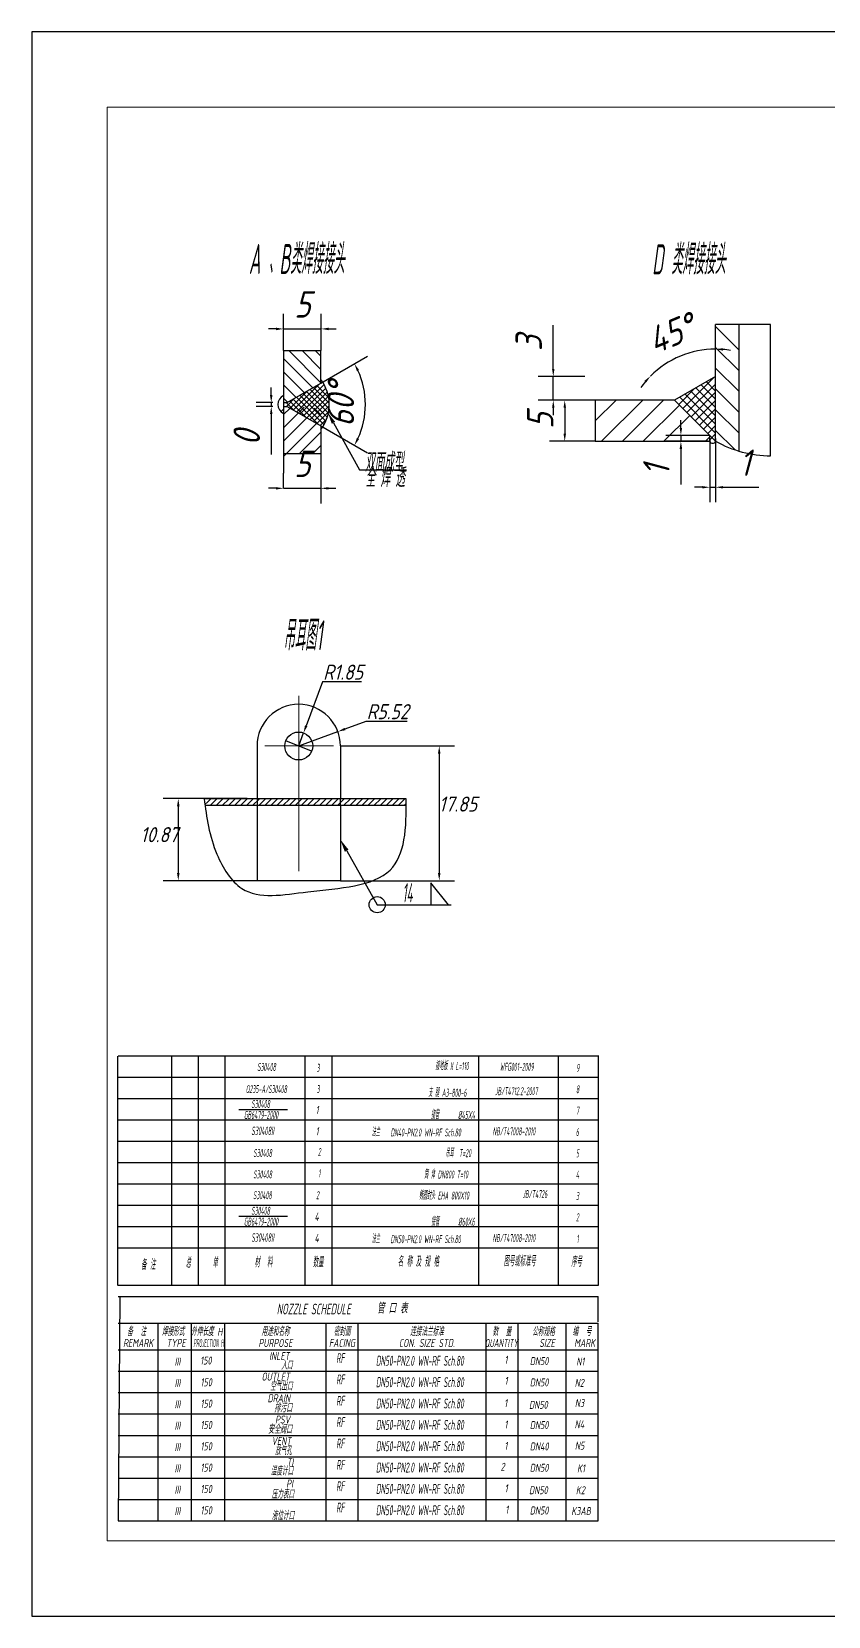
# Model space of a CAD drawing. Header units: millimetres. Extents: x 148 to 774, y 100 to 310.
# Drawn here: x 476.8 to 582.4, y 99.6 to 309.6 of the extents above; entities that cross this region are included whole.
import ezdxf
from ezdxf.enums import TextEntityAlignment as Align

# ---------------------------------------------------------------- set-up
doc = ezdxf.new("R2010")
doc.units = ezdxf.units.MM
doc.linetypes.add('CENTER', pattern=[50.8, 31.75, -6.35, 6.35, -6.35])
doc.layers.add('DIM', color=6, linetype='Continuous')
for name, color, linetype, lineweight in [('中心线', 1, 'CENTER', 15), ('文字', 3, 'Continuous', 15), ('粗实线', 2, 'Continuous', 30), ('设备', 130, 'Continuous', 30)]:
    doc.layers.add(name, color=color, linetype=linetype, lineweight=lineweight)
doc.styles.add('工程字', font='gbeitc.shx', dxfattribs={"height": 3.5, "bigfont": 'gbcbig.shx'})
doc.styles.add('机械', font='gbeitc.shx', dxfattribs={"bigfont": 'gbcbig.shx'})
doc.dimstyles.new('机械1', dxfattribs={"dimtxt": 3.5, "dimasz": 3, "dimexe": 2, "dimexo": 0, "dimgap": 0.3, "dimtad": 2, "dimtih": 1, "dimtoh": 1, "dimdsep": 46, "dimtxsty": '机械', "dimcen": 0, "dimclrd": 256, "dimclre": 256, "dimclrt": 256, "dimazin": 2, "dimtfac": 1, "dimtmove": 0, "dimatfit": 3, "dimfxl": 1, "dimlwd": -1, "dimlwe": -1, "dimarcsym": 0})
doc.dimstyles.new('机械标注', dxfattribs={"dimtxt": 3.5, "dimasz": 3, "dimexe": 2, "dimexo": 0, "dimgap": 1.5, "dimtad": 1, "dimdec": 0, "dimdsep": 46, "dimtxsty": '工程字', "dimcen": 2.5, "dimadec": 0, "dimazin": 0, "dimtfac": 1, "dimtdec": 0, "dimtmove": 0, "dimatfit": 3, "dimfxl": 1, "dimarcsym": 0})

# ---------------------------------------------------------------- blocks, each defined once
blk = doc.blocks.new('*D14')
at = {"layer": 'Defpoints', "color": 0, "transparency": 16777216}
for p in [(567.44, 270.79), (564.28, 267.11), (557.56, 265.21), (562.01, 260.75), (567.45, 255.31)]:
    blk.add_point(p, dxfattribs=at)
at = {"layer": 'DIM', "color": 0, "lineweight": -2, "transparency": 16777216}
for start, end in [(90.0474, 134.9745), (80.6609, 85.3542), (139.6678, 144.361)]:
    blk.add_arc((567.45, 255.31), 12.21, start, end, dxfattribs=at)
at = {"layer": 'DIM', "color": 0, "transparency": 16777216}
for points in [[(568.43, 267.32), (568.45, 267.65), (567.44, 267.52)], [(558.02, 263.33), (558.26, 263.1), (558.82, 263.95)]]:
    blk.add_solid(points, dxfattribs=at)
at = {"layer": 'DIM', "color": 0, "transparency": 16777216, "insert": (561.53, 269.59), "char_height": 3.5, "attachment_point": 5, "rotation": 22.511, "style": '工程字'}
blk.add_mtext('45°', dxfattribs=at)
blk = doc.blocks.new('*D5')
at = {"layer": 'Defpoints', "color": 0, "transparency": 16777216}
for p in [(545.93, 263.9), (550.1, 263.9), (549.77, 260.75)]:
    blk.add_point(p, dxfattribs=at)
at = {"layer": 'DIM', "color": 0, "lineweight": -2, "transparency": 16777216}
for p, q in [((545.93, 264.9), (545.93, 270.72)), ((550.1, 263.9), (543.93, 263.9)), ((545.93, 260.75), (545.93, 263.9)), ((549.77, 260.75), (543.93, 260.75)), ((545.93, 259.75), (545.93, 258.75))]:
    blk.add_line(p, q, dxfattribs=at)
at = {"layer": 'DIM', "color": 0, "transparency": 16777216}
for points in [[(545.77, 264.9), (546.1, 264.9), (545.93, 263.9)], [(545.77, 259.75), (546.1, 259.75), (545.93, 260.75)]]:
    blk.add_solid(points, dxfattribs=at)
at = {"layer": 'DIM', "color": 0, "transparency": 16777216, "insert": (542.68, 268.31), "char_height": 3.5, "attachment_point": 5, "rotation": 90, "style": '工程字'}
blk.add_mtext('3', dxfattribs=at)
blk = doc.blocks.new('*D9')
at = {"layer": 'Defpoints', "color": 0, "transparency": 16777216}
for p in [(551.5, 260.75), (547.45, 255.31), (551.5, 255.31)]:
    blk.add_point(p, dxfattribs=at)
at = {"layer": 'DIM', "color": 0, "lineweight": -2, "transparency": 16777216}
for p, q in [((551.5, 260.75), (545.45, 260.75)), ((547.45, 259.75), (547.45, 256.31)), ((551.5, 255.31), (545.45, 255.31))]:
    blk.add_line(p, q, dxfattribs=at)
at = {"layer": 'DIM', "color": 0, "transparency": 16777216}
for points in [[(547.29, 259.75), (547.62, 259.75), (547.45, 260.75)], [(547.29, 256.31), (547.62, 256.31), (547.45, 255.31)]]:
    blk.add_solid(points, dxfattribs=at)
at = {"layer": 'DIM', "color": 0, "transparency": 16777216, "insert": (544.2, 258.03), "char_height": 3.5, "attachment_point": 5, "rotation": 90, "style": '工程字'}
blk.add_mtext('5', dxfattribs=at)
blk = doc.blocks.new('*D10')
at = {"layer": 'Defpoints', "color": 0, "transparency": 16777216}
for p in [(562.85, 255.31), (566.45, 255.31), (566.67, 256.09)]:
    blk.add_point(p, dxfattribs=at)
at = {"layer": 'DIM', "color": 0, "lineweight": -2, "transparency": 16777216}
for p, q in [((562.85, 257.09), (562.85, 258.09)), ((566.67, 256.09), (560.85, 256.09)), ((566.45, 255.31), (560.85, 255.31)), ((562.85, 256.09), (562.85, 255.31)), ((562.85, 254.31), (562.85, 249.58))]:
    blk.add_line(p, q, dxfattribs=at)
at = {"layer": 'DIM', "color": 0, "transparency": 16777216}
for points in [[(562.68, 257.09), (563.01, 257.09), (562.85, 256.09)], [(562.68, 254.31), (563.01, 254.31), (562.85, 255.31)]]:
    blk.add_solid(points, dxfattribs=at)
at = {"layer": 'DIM', "color": 0, "transparency": 16777216, "insert": (559.6, 251.44), "char_height": 3.5, "attachment_point": 5, "rotation": 90, "style": '工程字'}
blk.add_mtext('1', dxfattribs=at)
blk = doc.blocks.new('*D11')
at = {"layer": 'Defpoints', "color": 0, "transparency": 16777216}
for p in [(566.67, 255.7), (567.45, 255.7), (567.45, 249.22)]:
    blk.add_point(p, dxfattribs=at)
at = {"layer": 'DIM', "color": 0, "lineweight": -2, "transparency": 16777216}
for p, q in [((566.67, 255.7), (566.67, 247.22)), ((567.45, 255.7), (567.45, 247.22)), ((565.67, 249.22), (564.67, 249.22)), ((566.67, 249.22), (567.45, 249.22)), ((568.45, 249.22), (573.18, 249.22))]:
    blk.add_line(p, q, dxfattribs=at)
at = {"layer": 'DIM', "color": 0, "transparency": 16777216}
for points in [[(565.67, 249.38), (565.67, 249.05), (566.67, 249.22)], [(568.45, 249.38), (568.45, 249.05), (567.45, 249.22)]]:
    blk.add_solid(points, dxfattribs=at)
at = {"layer": 'DIM', "color": 0, "transparency": 16777216, "insert": (571.31, 252.47), "char_height": 3.5, "attachment_point": 5, "style": '工程字'}
blk.add_mtext('1', dxfattribs=at)
blk = doc.blocks.new('*D12')
at = {"layer": 'Defpoints', "color": 0, "transparency": 16777216}
for p in [(515.17, 270.2), (510.17, 267.32), (515.17, 267.32)]:
    blk.add_point(p, dxfattribs=at)
at = {"layer": 'DIM', "color": 0, "lineweight": -2, "transparency": 16777216}
for p, q in [((510.17, 267.32), (510.17, 272.2)), ((515.17, 267.32), (515.17, 272.2)), ((509.17, 270.2), (508.17, 270.2)), ((510.17, 270.2), (515.17, 270.2)), ((516.17, 270.2), (517.17, 270.2))]:
    blk.add_line(p, q, dxfattribs=at)
at = {"layer": 'DIM', "color": 0, "transparency": 16777216}
for points in [[(509.17, 270.37), (509.17, 270.03), (510.17, 270.2)], [(516.17, 270.37), (516.17, 270.03), (515.17, 270.2)]]:
    blk.add_solid(points, dxfattribs=at)
at = {"layer": 'DIM', "color": 0, "transparency": 16777216, "insert": (512.67, 273.45), "char_height": 3.5, "attachment_point": 5, "style": '工程字'}
blk.add_mtext('5', dxfattribs=at)
blk = doc.blocks.new('*D13')
at = {"layer": 'Defpoints', "color": 0, "transparency": 16777216}
for p in [(515.13, 263.01), (510.67, 260.43), (510.67, 259.93), (520.86, 258.31), (515.13, 257.36)]:
    blk.add_point(p, dxfattribs=at)
at = {"layer": 'DIM', "color": 0, "lineweight": -2, "transparency": 16777216}
for p, q in [((515.13, 263.01), (521.32, 266.58)), ((515.13, 257.36), (521.32, 253.79))]:
    blk.add_line(p, q, dxfattribs=at)
blk.add_arc((510.24, 260.18), 10.79, 335.3122, 24.6878, dxfattribs=at)
at = {"layer": 'DIM', "color": 0, "transparency": 16777216}
for points in [[(519.89, 264.61), (520.19, 264.76), (519.58, 265.58)], [(520.19, 255.6), (519.89, 255.75), (519.58, 254.79)]]:
    blk.add_solid(points, dxfattribs=at)
at = {"layer": 'DIM', "color": 0, "transparency": 16777216, "insert": (517.78, 260.18), "char_height": 3.5, "attachment_point": 5, "rotation": 90, "style": '工程字'}
blk.add_mtext('60°', dxfattribs=at)
blk = doc.blocks.new('*D6')
at = {"layer": 'Defpoints', "color": 0, "transparency": 16777216}
for p in [(515.13, 253.63), (510.17, 249.08), (515.13, 249.08)]:
    blk.add_point(p, dxfattribs=at)
at = {"layer": 'DIM', "color": 0, "lineweight": -2, "transparency": 16777216}
for p, q in [((515.13, 253.63), (515.13, 247.08)), ((510.17, 249.08), (510.17, 251.08)), ((509.17, 249.08), (508.17, 249.08)), ((510.17, 249.08), (515.13, 249.08)), ((516.13, 249.08), (517.13, 249.08))]:
    blk.add_line(p, q, dxfattribs=at)
at = {"layer": 'DIM', "color": 0, "transparency": 16777216}
for points in [[(509.17, 249.24), (509.17, 248.91), (510.17, 249.08)], [(516.13, 249.24), (516.13, 248.91), (515.13, 249.08)]]:
    blk.add_solid(points, dxfattribs=at)
at = {"layer": 'DIM', "color": 0, "transparency": 16777216, "insert": (512.65, 252.33), "char_height": 3.5, "attachment_point": 5, "style": '工程字'}
blk.add_mtext('5', dxfattribs=at)
blk = doc.blocks.new('*D7')
at = {"layer": 'Defpoints', "color": 0, "transparency": 16777216}
for p in [(508.78, 260.43), (508.55, 259.93), (508.78, 259.93)]:
    blk.add_point(p, dxfattribs=at)
at = {"layer": 'DIM', "color": 0, "lineweight": -2, "transparency": 16777216}
for p, q in [((508.78, 260.43), (506.55, 260.43)), ((508.55, 261.43), (508.55, 262.43)), ((508.55, 260.43), (508.55, 259.93)), ((508.78, 259.93), (506.55, 259.93)), ((508.55, 258.93), (508.55, 253.55))]:
    blk.add_line(p, q, dxfattribs=at)
at = {"layer": 'DIM', "color": 0, "transparency": 16777216}
for points in [[(508.38, 261.43), (508.71, 261.43), (508.55, 260.43)], [(508.38, 258.93), (508.71, 258.93), (508.55, 259.93)]]:
    blk.add_solid(points, dxfattribs=at)
at = {"layer": 'DIM', "color": 0, "transparency": 16777216, "insert": (505.3, 255.74), "char_height": 3.5, "attachment_point": 5, "rotation": 90, "style": '工程字'}
blk.add_mtext('0', dxfattribs=at)
blk = doc.blocks.new('*D41')
at = {"layer": 'Defpoints', "color": 0, "transparency": 16777216}
for p in [(517.71, 214.93), (517.71, 197.08), (530.82, 197.08)]:
    blk.add_point(p, dxfattribs=at)
at = {"layer": 'DIM', "transparency": 16777216}
for p, q in [((517.71, 214.93), (532.82, 214.93)), ((530.82, 213.93), (530.82, 198.08)), ((517.71, 197.08), (532.82, 197.08))]:
    blk.add_line(p, q, dxfattribs=at)
for points in [[(530.65, 213.93), (530.98, 213.93), (530.82, 214.93)], [(530.65, 198.08), (530.98, 198.08), (530.82, 197.08)]]:
    blk.add_solid(points, dxfattribs=at)
at = {"layer": 'DIM', "transparency": 16777216, "insert": (533.3, 207.23), "char_height": 2, "attachment_point": 5, "style": '机械'}
blk.add_mtext('17.85', dxfattribs=at)
blk = doc.blocks.new('*D42')
at = {"layer": 'Defpoints', "color": 0, "transparency": 16777216}
for p in [(512.83, 216.67), (512.19, 214.93)]:
    blk.add_point(p, dxfattribs=at)
at = {"layer": 'DIM', "transparency": 16777216}
for p, q in [((515.34, 223.41), (513.18, 217.61)), ((520.51, 223.41), (515.34, 223.41)), ((512.19, 214.93), (512.83, 216.67))]:
    blk.add_line(p, q, dxfattribs=at)
blk.add_solid([(513.02, 217.66), (513.34, 217.55), (512.83, 216.67)], dxfattribs=at)
at = {"layer": 'DIM', "transparency": 16777216, "insert": (518.07, 224.71), "char_height": 2, "attachment_point": 5, "style": '机械'}
blk.add_mtext('R1.85', dxfattribs=at)
blk = doc.blocks.new('*D43')
at = {"layer": 'Defpoints', "color": 0, "transparency": 16777216}
for p in [(517.37, 216.83), (512.19, 214.93)]:
    blk.add_point(p, dxfattribs=at)
at = {"layer": 'DIM', "transparency": 16777216}
for p, q in [((512.19, 214.93), (517.37, 216.83)), ((521.07, 218.18), (518.31, 217.17)), ((526.58, 218.18), (521.07, 218.18))]:
    blk.add_line(p, q, dxfattribs=at)
blk.add_solid([(518.26, 217.33), (518.37, 217.02), (517.37, 216.83)], dxfattribs=at)
at = {"layer": 'DIM', "transparency": 16777216, "insert": (523.97, 219.48), "char_height": 2, "attachment_point": 5, "style": '机械'}
blk.add_mtext('R5.52', dxfattribs=at)
blk = doc.blocks.new('*D44')
at = {"layer": 'Defpoints', "color": 0, "transparency": 16777216}
for p in [(505.36, 207.95), (496.23, 197.08), (506.67, 197.08)]:
    blk.add_point(p, dxfattribs=at)
at = {"layer": 'DIM', "transparency": 16777216}
for p, q in [((505.36, 207.95), (494.23, 207.95)), ((496.23, 206.95), (496.23, 198.08)), ((506.67, 197.08), (494.23, 197.08))]:
    blk.add_line(p, q, dxfattribs=at)
for points in [[(496.06, 206.95), (496.39, 206.95), (496.23, 207.95)], [(496.06, 198.08), (496.39, 198.08), (496.23, 197.08)]]:
    blk.add_solid(points, dxfattribs=at)
at = {"layer": 'DIM', "transparency": 16777216, "insert": (493.7, 203.18), "char_height": 2, "attachment_point": 5, "style": '机械'}
blk.add_mtext('10.87', dxfattribs=at)

msp = doc.modelspace()

# ---------------------------------------------------------------- linework, layer by layer
for p, q in [((567.443, 263.896), (562.009, 260.752)), ((509.836, 259.218), (510.173, 259.555)), ((511.042, 259.717), (510.173, 258.849)), ((566.674, 255.894), (566.09, 255.309)), ((566.674, 255.309), (566.674, 256.087)), ((566.725, 256.039), (567.452, 255.312)), ((513.905, 214.23), (510.471, 215.629)), ((517.71, 207.056), (517.71, 207.947)), ((511.714, 207.056), (512.188, 207.53)), ((488.155, 173.841), (488.155, 148.387)), ((495.346, 173.841), (495.346, 148.387)), ((498.881, 173.841), (498.881, 148.387)), ((502.416, 173.841), (502.416, 148.387)), ((513.022, 173.841), (513.022, 148.387)), ((516.558, 173.841), (516.558, 148.387)), ((536.002, 173.841), (536.002, 148.387)), ((546.594, 173.841), (546.594, 148.387)), ((551.897, 173.93), (551.897, 143.437)), ((551.897, 171.013), (488.26, 171.013)), ((551.897, 171.013), (488.26, 171.013)), ((551.897, 171.013), (488.26, 171.013)), ((551.897, 171.013), (488.261, 171.013)), ((551.897, 165.356), (488.26, 165.356)), ((551.897, 159.7), (488.26, 159.7)), ((551.897, 154.043), (488.26, 154.043)), ((488.155, 148.387), (488.155, 143.437)), ((551.897, 148.387), (488.26, 148.387)), ((551.897, 148.387), (488.26, 148.387)), ((551.897, 148.387), (488.26, 148.387)), ((551.897, 148.387), (488.26, 148.387)), ((551.897, 148.387), (488.261, 148.387)), ((495.346, 148.387), (495.346, 143.437)), ((498.881, 148.387), (498.881, 143.437)), ((502.416, 148.387), (502.416, 143.437)), ((513.022, 148.387), (513.022, 143.437)), ((516.558, 148.387), (516.558, 143.437)), ((536.002, 148.387), (536.002, 143.437)), ((546.594, 148.387), (546.594, 143.437)), ((496.745, 143.437), (488.26, 143.437)), ((551.897, 143.437), (488.26, 143.437)), ((532.099, 143.437), (496.745, 143.437)), ((551.897, 143.437), (532.099, 143.437)), ((488.26, 141.957), (551.897, 141.957)), ((488.26, 141.957), (551.897, 141.957)), ((488.26, 141.957), (551.897, 141.957)), ((488.495, 141.957), (488.26, 112.26)), ((488.378, 141.957), (551.897, 141.957)), ((488.495, 141.957), (551.897, 141.957)), ((551.897, 138.616), (551.897, 141.957)), ((488.26, 138.422), (551.897, 138.422)), ((488.26, 138.422), (551.897, 138.422)), ((493.564, 112.26), (493.564, 138.422)), ((497.982, 112.26), (497.982, 138.422)), ((502.402, 112.26), (502.402, 138.422)), ((515.836, 112.26), (515.836, 138.422)), ((520.078, 112.26), (520.078, 138.422)), ((537.048, 112.26), (537.048, 138.422)), ((541.291, 112.26), (541.291, 138.422)), ((547.654, 112.26), (547.654, 138.422)), ((551.897, 112.26), (551.897, 138.422)), ((488.26, 134.886), (551.897, 134.886))]:
    msp.add_line(p, q)
at = {"ltscale": 5}
msp.add_line((517.71, 197.077), (531.953, 197.077), dxfattribs=at)
at = {"ltscale": 80}
for p, q in [((551.897, 173.841), (488.261, 173.841)), ((551.897, 173.841), (488.261, 173.841)), ((551.897, 173.841), (488.275, 173.841)), ((551.897, 173.841), (488.275, 173.841)), ((551.897, 171.013), (488.276, 171.013)), ((551.897, 168.185), (488.261, 168.185)), ((551.897, 168.185), (488.261, 168.185)), ((551.897, 168.185), (488.275, 168.185)), ((551.897, 168.185), (488.275, 168.185)), ((510.686, 166.711), (504.24, 166.711)), ((551.897, 162.528), (488.275, 162.528)), ((551.897, 156.872), (488.275, 156.872)), ((551.897, 151.215), (488.275, 151.215)), ((510.686, 152.57), (504.24, 152.57))]:
    msp.add_line(p, q, dxfattribs=at)
at = {"color": 7}
for p, q in [((488.26, 132.058), (551.897, 132.058)), ((488.26, 129.23), (551.897, 129.23)), ((488.26, 126.402), (551.897, 126.402)), ((488.26, 123.573), (551.897, 123.573)), ((488.26, 120.745), (551.897, 120.745)), ((488.26, 120.745), (551.897, 120.745)), ((488.26, 117.917), (551.897, 117.917)), ((488.26, 117.917), (551.897, 117.917)), ((488.26, 115.088), (551.897, 115.088)), ((488.26, 112.26), (551.897, 112.26))]:
    msp.add_line(p, q, dxfattribs=at)
msp.add_arc((567.062, 255.47), 0.42, 202.4306, 337.5694)
at = {"layer": 'DIM'}
for p, q in [((516.796, 257.757), (520.247, 251.529)), ((520.247, 251.529), (526.463, 251.529)), ((532.032, 193.892), (529.721, 196.803)), ((529.721, 196.803), (529.721, 193.892)), ((522.596, 193.892), (532.411, 193.892))]:
    msp.add_line(p, q, dxfattribs=at)
msp.add_lwpolyline([(518.55, 201.043), (522.596, 193.892)], dxfattribs=at)
msp.add_circle((522.596, 193.892), 1.071, dxfattribs=at)
for points in [[(516.571, 257.632), (517.022, 257.882), (516.047, 259.11)], [(518.797, 201.182), (517.71, 202.526), (518.303, 200.903)]]:
    msp.add_solid(points, dxfattribs=at)
at = {"layer": '中心线', "ltscale": 100}
for p, q in [((512.188, 221.58), (512.188, 198.343)), ((516.792, 214.929), (507.719, 214.929))]:
    msp.add_line(p, q, dxfattribs=at)
at = {"layer": '文字', "color": 7}
msp.add_lwpolyline([(486.793, 109.591), (763.793, 109.591), (763.793, 299.591), (486.793, 299.591)], close=True, dxfattribs=at)
at = {"layer": '粗实线'}
for p, q in [((567.45, 255.309), (567.437, 270.788)), ((574.747, 270.788), (567.437, 270.788)), ((570.562, 254.007), (570.562, 270.788)), ((574.747, 253.365), (574.747, 270.788)), ((510.173, 267.321), (515.169, 267.321)), ((510.173, 267.321), (510.173, 251.078)), ((515.131, 263.005), (515.131, 267.321)), ((510.669, 260.429), (515.131, 263.005)), ((510.173, 260.429), (510.669, 260.429)), ((551.499, 260.752), (551.499, 255.309)), ((562.009, 260.752), (551.499, 260.752)), ((510.173, 259.933), (510.669, 259.933)), ((510.669, 259.933), (515.131, 257.356)), ((515.131, 257.356), (515.131, 253.626)), ((551.499, 255.309), (566.674, 255.309)), ((515.131, 253.626), (510.173, 253.626)), ((506.666, 214.929), (506.666, 207.947)), ((517.71, 214.929), (517.71, 207.947)), ((526.422, 207.947), (499.668, 207.947)), ((506.666, 207.947), (506.666, 197.077)), ((526.438, 207.056), (499.773, 207.056)), ((517.71, 207.056), (517.71, 197.077)), ((517.71, 197.077), (506.666, 197.077))]:
    msp.add_line(p, q, dxfattribs=at)
at = {"layer": '粗实线', "color": 7}
msp.add_lwpolyline([(476.793, 99.591), (773.793, 99.591), (773.793, 309.591), (476.793, 309.591)], close=True, dxfattribs=at)
at = {"layer": '粗实线'}
msp.add_circle((512.188, 214.929), 1.854, dxfattribs=at)
for centre, radius, start, end in [((510.704, 260.181), 5.534, 323.1301, 36.8699), ((510.748, 260.181), 1.327, 115.69589, 244.30411), ((574.994, 268.939), 15.576, 241.03618, 269.08994), ((512.188, 214.929), 5.522, 0, 180)]:
    msp.add_arc(centre, radius, start, end, dxfattribs=at)
msp.add_open_spline([(499.668, 207.947), (499.94, 205.474), (500.637, 201.165), (504.908, 194.186), (514.201, 196), (526.021, 196.422), (526.517, 204.049), (526.422, 207.947)], degree=3, knots=[51.9698105, 51.9698105, 51.9698105, 51.9698105, 250.5844812, 399.1456573, 629.9348319, 927.5046814, 1192.4537376, 1192.4537376, 1192.4537376, 1192.4537376], dxfattribs=at)
at = {"layer": '设备'}
for p, q in [((567.438, 270.512), (570.562, 267.387)), ((510.884, 267.321), (515.131, 263.075)), ((515.131, 264.828), (512.637, 267.321)), ((514.39, 267.321), (515.131, 266.58)), ((570.562, 264.637), (567.44, 267.76)), ((514.064, 262.389), (510.173, 266.279)), ((567.452, 264.999), (570.562, 261.888)), ((510.173, 264.526), (512.953, 261.747)), ((511.841, 261.106), (510.173, 262.773)), ((511.49, 259.459), (514.908, 262.876)), ((515.493, 262.76), (511.934, 259.202)), ((514.575, 262.684), (516.055, 261.205)), ((563.108, 259.653), (567.22, 263.766)), ((567.452, 262.899), (563.658, 259.104)), ((565.532, 262.79), (567.452, 260.87)), ((567.452, 261.97), (566.229, 263.193)), ((510.173, 261.021), (510.73, 260.464)), ((511.49, 259.459), (510.52, 260.429)), ((510.561, 259.933), (511.588, 260.959)), ((511.019, 260.631), (513.15, 258.501)), ((513.248, 261.918), (511.045, 259.716)), ((514.81, 257.542), (511.463, 260.888)), ((511.908, 261.144), (515.479, 257.574)), ((515.709, 258.045), (512.353, 261.401)), ((512.379, 258.946), (515.723, 262.289)), ((512.797, 261.658), (515.939, 258.516)), ((515.947, 261.811), (512.823, 258.689)), ((516.047, 259.11), (513.242, 261.914)), ((513.268, 258.432), (516.053, 261.217)), ((513.686, 262.171), (516.153, 259.705)), ((516.159, 260.622), (513.713, 258.176)), ((516.208, 260.351), (514.131, 262.428)), ((554.249, 260.752), (551.499, 258.002)), ((552.346, 255.309), (557.788, 260.752)), ((560.536, 260.752), (555.095, 255.309)), ((566.674, 256.087), (562.009, 260.752)), ((564.613, 262.258), (562.558, 260.203)), ((562.696, 261.15), (567.452, 256.392)), ((567.425, 257.571), (563.426, 261.572)), ((564.139, 261.984), (567.452, 258.671)), ((564.207, 258.554), (567.452, 261.799)), ((567.452, 260.699), (564.757, 258.004)), ((567.452, 259.77), (564.836, 262.387)), ((570.562, 259.138), (567.452, 262.249)), ((512.915, 259.837), (510.173, 257.096)), ((510.173, 255.343), (513.483, 258.652)), ((514.157, 257.919), (516.199, 259.96)), ((514.236, 259.69), (515.131, 258.794)), ((516.046, 259.106), (514.602, 257.662)), ((557.844, 255.309), (562.647, 260.114)), ((564.022, 258.74), (560.592, 255.309)), ((565.307, 257.454), (567.452, 259.599)), ((567.452, 258.5), (565.857, 256.904)), ((567.452, 259.5), (570.562, 256.389)), ((514.563, 257.685), (510.173, 253.296)), ((512.257, 253.626), (515.131, 256.5)), ((515.046, 257.406), (515.732, 258.091)), ((566.407, 256.354), (567.452, 257.4)), ((567.452, 256.3), (566.674, 255.522)), ((570.023, 254.178), (567.452, 256.75)), ((515.131, 254.747), (514.01, 253.626)), ((500.126, 207.53), (500.543, 207.947)), ((500.455, 207.056), (501.346, 207.947)), ((501.259, 207.056), (502.15, 207.947)), ((502.063, 207.056), (502.954, 207.947)), ((502.866, 207.056), (503.758, 207.947)), ((503.67, 207.056), (504.561, 207.947)), ((504.474, 207.056), (505.365, 207.947)), ((505.648, 207.426), (506.169, 207.947)), ((506.081, 207.056), (506.972, 207.947)), ((506.885, 207.056), (507.776, 207.947)), ((507.689, 207.056), (508.58, 207.947)), ((508.492, 207.056), (509.383, 207.947)), ((509.296, 207.056), (510.187, 207.947)), ((510.1, 207.056), (510.991, 207.947)), ((510.903, 207.056), (511.795, 207.947)), ((511.707, 207.056), (512.598, 207.947)), ((512.188, 207.53), (512.605, 207.947)), ((512.518, 207.056), (513.409, 207.947)), ((513.321, 207.056), (514.212, 207.947)), ((514.125, 207.056), (515.016, 207.947)), ((514.929, 207.056), (515.82, 207.947)), ((515.732, 207.056), (516.623, 207.947)), ((516.536, 207.056), (517.427, 207.947)), ((517.71, 207.426), (518.231, 207.947)), ((518.143, 207.056), (519.035, 207.947)), ((518.947, 207.056), (519.838, 207.947)), ((519.751, 207.056), (520.642, 207.947)), ((520.555, 207.056), (521.446, 207.947)), ((521.358, 207.056), (522.249, 207.947)), ((522.162, 207.056), (523.053, 207.947)), ((522.966, 207.056), (523.857, 207.947)), ((523.769, 207.056), (524.66, 207.947)), ((524.573, 207.056), (525.464, 207.947)), ((525.377, 207.056), (526.268, 207.947)), ((499.759, 207.163), (500.126, 207.53)), ((505.278, 207.056), (505.648, 207.426)), ((517.34, 207.056), (517.71, 207.426)), ((526.18, 207.056), (526.435, 207.31))]:
    msp.add_line(p, q, dxfattribs=at)

# ---------------------------------------------------------------- texts
at = {"ltscale": 80, "style": '机械', "width": 0.5}
for s, height, p in [('S30408', 1.0606, (507.93, 172.395)), ('3', 1.061, (514.75, 172.28)), ('Q235-A/S30408', 1.06061, (507.901, 169.452)), ('3', 1.061, (514.75, 169.452)), ('S30408', 1.0606, (507.41, 160.985)), ('2', 1.061, (514.931, 161.126)), ('S30408', 1.0606, (507.41, 158.156)), ('1', 1.061, (514.931, 158.298)), ('S30408', 1.0606, (507.378, 155.398)), ('2', 1.061, (514.692, 155.398))]:
    msp.add_text(s, height=height, dxfattribs=at).set_placement(p, align=Align.MIDDLE)
for s, height, p in [('接地板 II L=110', 1.06061, (530.312, 172.519)), ('WFG001-2009', 1.06061, (538.812, 172.416)), ('支 腿 A3-800-6', 1.06061, (529.378, 168.976)), ('JB/T4712.2-2007', 1.06061, (538.215, 169.184)), ('吊耳  T=20', 1.0606, (531.661, 160.968)), ('筒 体 DN800 T=10', 1.06061, (528.827, 158.14)), ('椭圆封头 EHA 800X10', 1.06061, (528.145, 155.349)), ('JB/T4726', 1.0606, (541.85, 155.537))]:
    msp.add_text(s, height=height, dxfattribs=at).set_placement(p, align=Align.MIDDLE_LEFT)
for s, height, p in [('9', 1.061, (548.978, 171.733)), ('S30408', 1.0606, (505.91, 166.946)), ('8', 1.061, (548.953, 168.905)), ('GB6479-2000', 1.06061, (504.936, 165.506)), ('接管       %%C45X4', 1.06061, (529.728, 165.503)), ('7', 1.061, (548.953, 166.077)), ('S30408II', 1.1313, (505.908, 163.359)), ('法兰    DN40-PN2.0 WN-RF Sch.80', 1.06061, (521.867, 163.18)), ('NB/T47008-2010', 1.06061, (537.896, 163.327)), ('6', 1.061, (548.928, 163.249)), ('5', 1.061, (548.953, 160.42)), ('4', 1.061, (548.928, 157.592)), ('3', 1.061, (548.953, 154.764)), ('S30408', 1.0606, (505.91, 152.804)), ('GB6479-2000', 1.06061, (504.936, 151.365)), ('接管       %%c60X6', 1.06061, (529.753, 151.362)), ('2', 1.061, (548.953, 151.935)), ('S30408II', 1.1313, (505.908, 149.218)), ('法兰    DN50-PN2.0 WN-RF Sch.80', 1.06061, (521.867, 149.039)), ('NB/T47008-2010', 1.06061, (537.896, 149.185)), ('1', 1.061, (549.029, 149.107)), ('备 注', 1.4141, (491.306, 145.537)), ('总', 1.414, (497.221, 145.778)), ('单', 1.414, (500.762, 145.78)), ('材  料', 1.4141, (506.329, 145.837)), ('数量', 1.4141, (514.054, 145.831)), ('名 称 及 规 格', 1.4141, (525.324, 145.918)), ('图号或标准号', 1.4141, (539.364, 145.979)), ('序号', 1.4141, (548.315, 145.915))]:
    msp.add_text(s, height=height, dxfattribs=at).set_placement(p)
at = {"style": '机械'}
for s, height, width, p in [('1', 1.105, 0.7, (514.429, 166.138)), ('1', 1.105, 0.7, (514.429, 163.31)), ('4', 1.105, 0.7, (514.282, 151.997)), ('4', 1.105, 0.7, (514.282, 149.168)), ('管 口 表', 1.4141, 0.7, (522.561, 139.718)), ('INLET ', 1.0606, 0.7, (508.264, 133.542)), ('RF', 1.3258, 0.5, (517.168, 133.139)), ('III', 1.0606, 0.7, (495.736, 132.811)), ('150', 1.0606, 0.7, (499.13, 132.959)), ('入口', 1.0606, 0.7, (509.866, 132.288)), (' DN50-PN2.0 WN-RF Sch.80', 1.32576, 0.5, (521.98, 132.787)), ('DN50', 1.0606, 0.7, (542.818, 132.881)), ('N1', 1.0606, 0.7, (548.984, 132.824))]:
    msp.add_text(s, height=height, dxfattribs=dict(at, width=width)).set_placement(p)
for s, height, width, p in [('NOZZLE SCHEDULE', 1.41414, 0.7, (514.175, 139.602)), ('REMARK', 1.0606, 0.7, (490.908, 135.285)), ('TYPE', 1.0606, 0.7, (495.937, 135.282)), ('PROJECTION H', 1.06061, 0.4, (500.237, 135.285)), ('PURPOSE', 1.0606, 0.7, (509.104, 135.285)), ('FACING', 1.0606, 0.7, (517.92, 135.285)), ('CON. SIZE STD.', 1.06061, 0.7, (529.17, 135.285)), ('QUANTITY ', 1.0606, 0.62, (539.281, 135.278)), ('SIZE', 1.0606, 0.7, (545.11, 135.285)), ('MARK', 1.0606, 0.7, (550.092, 135.285))]:
    msp.add_text(s, height=height, dxfattribs=dict(at, width=width)).set_placement(p, align=Align.CENTER)
at = {"style": '机械', "width": 0.7}
for s, p in [('备  注', (489.445, 137.294)), ('焊接形式', (494.05, 137.291)), ('外伸长度 H', (497.92, 137.294)), ('用途和名称', (507.257, 137.294)), ('密封面', (516.834, 137.294)), ('连接法兰标准', (526.953, 137.294)), ('数  量', (537.871, 137.294)), ('公称规格', (543.147, 137.273)), ('编  号', (548.477, 137.294))]:
    msp.add_text(s, height=1.0606, dxfattribs=at).set_placement(p, align=Align.MIDDLE_LEFT)
at = {"color": 0, "style": '机械', "width": 0.75}
msp.add_text(' 1', height=1.0606, dxfattribs=at).set_placement((538.939, 133.052))
at = {"color": 7, "style": '机械'}
for s, height, width, p in [('III', 1.0606, 0.7, (495.736, 129.982)), ('150', 1.0606, 0.7, (499.168, 130.073)), ('OUTLET', 1.0606, 0.7, (507.268, 130.823)), ('空气出口', 1.0606, 0.7, (508.393, 129.514)), ('RF', 1.3258, 0.5, (517.168, 130.311)), (' DN50-PN2.0 WN-RF Sch.80', 1.32576, 0.5, (521.98, 129.958)), (' 1', 1.0606, 0.75, (538.956, 130.272)), ('DN50', 1.0606, 0.7, (542.818, 130.053)), ('N2', 1.0606, 0.7, (548.772, 129.995)), ('III', 1.0606, 0.7, (495.736, 127.154)), ('150', 1.0606, 0.7, (499.168, 127.245)), ('DRAIN', 1.0606, 0.7, (508.064, 127.962)), ('RF', 1.3258, 0.5, (517.168, 127.482)), (' DN50-PN2.0 WN-RF Sch.80', 1.32576, 0.5, (521.98, 127.13)), (' 1', 1.0606, 0.75, (538.903, 127.307)), ('DN50', 1.0606, 0.7, (542.719, 127.086)), ('N3', 1.0606, 0.7, (548.795, 127.329)), ('排污口', 1.0606, 0.75, (508.929, 126.631)), ('PSV', 1.0606, 0.7, (509.054, 125.134)), ('III', 1.0606, 0.7, (495.736, 124.326)), ('150', 1.0606, 0.7, (499.168, 124.417)), ('安全阀口', 1.0606, 0.75, (508.114, 123.803)), ('RF', 1.3258, 0.5, (517.168, 124.654)), (' DN50-PN2.0 WN-RF Sch.80', 1.32576, 0.5, (521.98, 124.302)), (' 1', 1.0606, 0.75, (538.931, 124.479)), ('DN50', 1.0606, 0.7, (542.818, 124.396)), ('N4', 1.0606, 0.7, (548.76, 124.5)), ('III', 1.0606, 0.7, (495.736, 121.498)), ('150', 1.0606, 0.7, (499.168, 121.588)), ('VENT', 1.0606, 0.7, (508.595, 122.306)), ('放气孔', 1.0606, 0.7, (509.036, 120.975)), ('RF', 1.3258, 0.5, (517.168, 121.826)), (' DN50-PN2.0 WN-RF Sch.80', 1.32576, 0.5, (521.98, 121.474)), (' 1', 1.0606, 0.75, (538.931, 121.651)), ('DN40', 1.0606, 0.7, (542.818, 121.568)), ('N5', 1.0606, 0.7, (548.795, 121.672)), ('III', 1.0606, 0.7, (495.736, 118.669)), ('150', 1.0606, 0.7, (499.168, 118.76)), ('TI', 1.0606, 0.7, (510.6, 119.461)), ('RF', 1.3258, 0.5, (517.168, 118.997)), (' DN50-PN2.0 WN-RF Sch.80', 1.32576, 0.5, (521.98, 118.645)), ('2', 1.061, 0.75, (538.936, 118.871)), ('DN50', 1.0606, 0.7, (542.818, 118.74)), ('K1', 1.0606, 0.7, (549.088, 118.652)), ('温度计口', 1.0606, 0.7, (508.47, 118.275)), ('PI', 1.0606, 0.7, (510.529, 116.646)), ('III', 1.0606, 0.7, (495.736, 115.841)), ('150', 1.0606, 0.7, (499.168, 115.932)), ('压力表口 ', 1.0606, 0.7, (508.589, 115.198)), ('RF', 1.3258, 0.5, (517.168, 116.169)), (' DN50-PN2.0 WN-RF Sch.80', 1.32576, 0.5, (521.98, 115.817)), (' 1', 1.0606, 0.75, (538.971, 116.027)), ('DN50', 1.0606, 0.7, (542.719, 115.773)), ('K2', 1.0606, 0.7, (548.933, 115.769)), ('III', 1.0606, 0.7, (495.736, 113.013)), ('150', 1.0606, 0.7, (499.168, 113.104)), ('液位计口', 1.0606, 0.7, (508.607, 112.369)), ('RF', 1.3258, 0.5, (517.168, 113.341)), (' DN50-PN2.0 WN-RF Sch.80', 1.32576, 0.5, (521.98, 112.989)), (' 1', 1.0606, 0.75, (539.055, 113.198)), ('DN50', 1.0606, 0.7, (542.818, 113.083)), ('K3AB', 1.0606, 0.7, (548.32, 113.002))]:
    msp.add_text(s, height=height, dxfattribs=dict(at, width=width)).set_placement(p)
at = {"layer": 'DIM', "style": '机械', "width": 0.5}
for s, p in [('A 、B类焊接接头', (511.904, 279.67)), ('D 类焊接接头', (563.89, 279.614)), ('吊耳图1', (512.751, 229.704))]:
    msp.add_text(s, height=3.9773, dxfattribs=at).set_placement(p, align=Align.MIDDLE)
for s, p in [('双面成型', (520.977, 252.529)), ('全 焊 透', (521.053, 250.506)), ('14', (525.933, 195.482))]:
    msp.add_text(s, height=2.5455, dxfattribs=at).set_placement(p, align=Align.MIDDLE_LEFT)

# ---------------------------------------------------------------- dimensions: what is measured, and where the dimension line sits
at = {"layer": 'DIM'}
for base, p1, p2, picture, middle in [((515.169, 270.199), (510.173, 267.321), (515.169, 267.321), '*D12', (512.671, 273.449)), ((515.131, 249.078), (510.173, 249.078), (515.131, 253.626), '*D6', (512.652, 252.328)), ((567.45, 249.217), (566.674, 255.698), (567.45, 255.699), '*D11', (571.314, 252.467))]:
    dim = msp.add_linear_dim(base=base, p1=p1, p2=p2, dimstyle='机械标注', override={"dimtxt": 2, "dimasz": 1}, dxfattribs=at)
    dim.commit()
    dim.dimension.update_dxf_attribs({"geometry": picture, "text_midpoint": middle})
for base, line1, line2, picture, middle in [((564.285, 267.105), ((557.56, 265.21), (562.011, 260.755)), ((567.45, 255.309), (567.437, 270.788)), '*D14', (561.531, 269.594)), ((520.865, 258.307), ((510.669, 259.933), (515.131, 257.356)), ((510.669, 260.429), (515.131, 263.005)), '*D13', (517.779, 260.181))]:
    dim = msp.add_angular_dim_2l(base=base, line1=line1, line2=line2, dimstyle='机械标注', override={"dimtxt": 2, "dimasz": 1}, dxfattribs=at)
    dim.commit()
    dim.dimension.update_dxf_attribs({"geometry": picture, "text_midpoint": middle})
for base, p1, p2, angle, picture, middle in [((545.932, 263.896), (549.77, 260.752), (550.1, 263.896), 90, '*D5', (542.682, 268.307)), ((508.548, 259.933), (508.781, 260.429), (508.781, 259.933), 90, '*D7', (505.298, 255.74)), ((547.454, 255.309), (551.499, 260.752), (551.499, 255.309), 270, '*D9', (544.204, 258.031)), ((562.847, 255.309), (566.674, 256.087), (566.448, 255.309), 90, '*D10', (559.597, 251.445))]:
    dim = msp.add_linear_dim(base=base, p1=p1, p2=p2, angle=angle, dimstyle='机械标注', override={"dimtxt": 2, "dimasz": 1}, dxfattribs=at)
    dim.commit()
    dim.dimension.update_dxf_attribs({"geometry": picture, "text_midpoint": middle})
for mpoint, picture, middle in [((512.833, 216.668), '*D42', (518.073, 223.411)), ((517.373, 216.828), '*D43', (523.973, 218.182))]:
    dim = msp.add_radius_dim(center=(512.188, 214.929), mpoint=mpoint, dimstyle='机械1', override={"dimtxt": 2, "dimasz": 1}, dxfattribs=at)
    dim.commit()
    dim.dimension.update_dxf_attribs({"geometry": picture, "text_midpoint": middle, "dimtype": 164})
for base, p1, p2, picture, middle in [((530.817, 197.077), (517.71, 214.929), (517.71, 197.077), '*D41', (530.817, 207.232)), ((496.227, 197.077), (505.365, 207.947), (506.666, 197.077), '*D44', (496.227, 203.177))]:
    dim = msp.add_linear_dim(base=base, p1=p1, p2=p2, angle=90, dimstyle='机械1', override={"dimtxt": 2, "dimasz": 1}, dxfattribs=at)
    dim.commit()
    dim.dimension.update_dxf_attribs({"geometry": picture, "text_midpoint": middle, "dimtype": 160})

doc.saveas('drawing.dxf')
